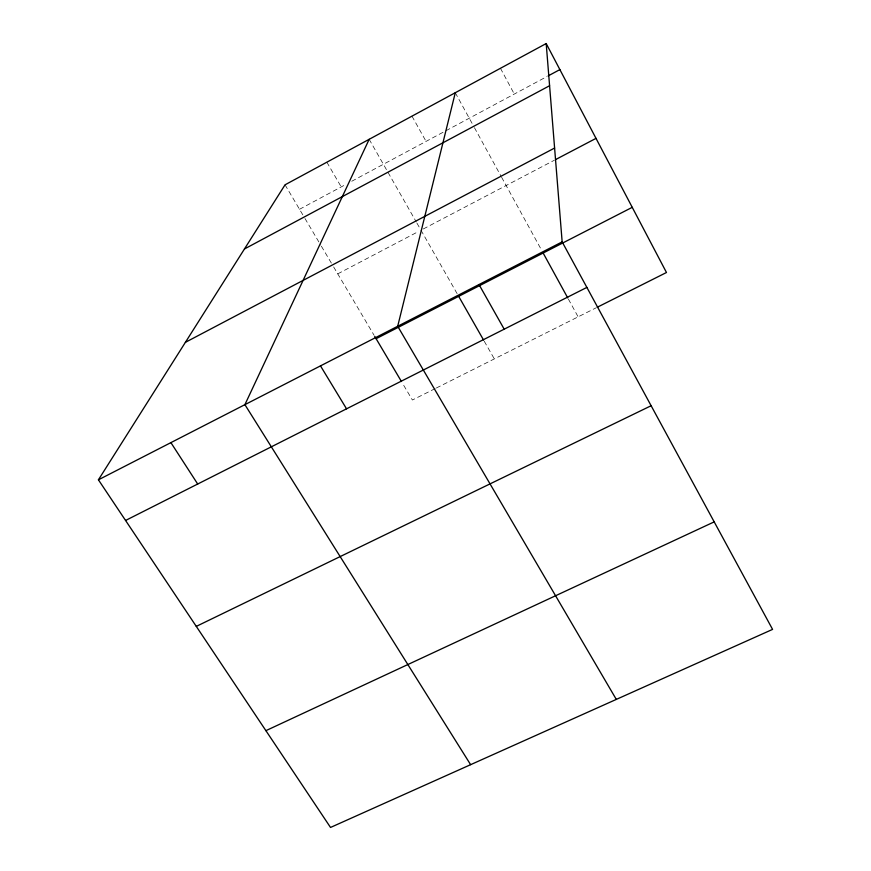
<?xml version="1.0" encoding="UTF-8"?>
<svg xmlns="http://www.w3.org/2000/svg" width="871" height="871" viewBox="0 0 871 871"><rect width="100%" height="100%" fill="white"/><g stroke="black" fill="none" stroke-linecap="round" stroke-linejoin="round"><path stroke-width="0.65" stroke-dasharray="4.36 3.27" d="M299.526 209.28L345.896 184.402M351.753 181.255L444.743 131.369M445.919 130.748L547.021 76.506M337.741 273.864L418.581 231.457M423.317 228.964L554.37 160.22M435.162 388.597L412.397 400.018L402.13 382.663M436.36 387.998L595.927 307.92M285.046 184.815L304.295 217.347M304.981 218.501L320.68 245.034M321.366 246.188L332.962 265.786M333.647 266.94L374.051 335.226M326.865 162.202L341.214 186.917M369.162 139.316L416.273 221.963M416.937 223.139L420.301 229.029M420.965 230.205L457.319 293.995M484.232 341.203L494.325 358.906M411.972 116.159L426.071 141.385M455.283 92.729L473.791 126.491M474.434 127.667L500.967 176.073M501.609 177.259L541.849 250.663M568.404 299.123L578.126 316.848M500.455 68.286L514.293 94.068"/><path stroke-width="1.31" d="M455.283 92.729L397.699 326.266L616.298 699.402M369.162 139.316L244.903 404.656L470.623 764.673M546.193 43.55L562.154 241.888L772.577 629.385L330.523 827.45L98.423 479.812L285.046 184.815L546.193 43.55L666.478 272.503L597.114 307.321M548.197 75.875L559.879 69.604M244.457 248.975L549.59 85.728M185.392 342.336L554.598 148.048M555.567 159.589L596.014 138.369M98.423 479.812L562.154 241.888M376.109 338.699L632.248 207.331M125.566 520.466L586.869 287.408M196.28 626.391L651.127 405.734M265.905 730.66L714.198 521.871M170.901 442.62L197.695 484.026M320.484 365.874L346.538 408.826M374.737 336.38L401.444 381.509M458.669 296.347L483.557 340.017M479.006 284.556L504.189 329.173M543.145 253.026L567.761 297.936"/></g></svg>
